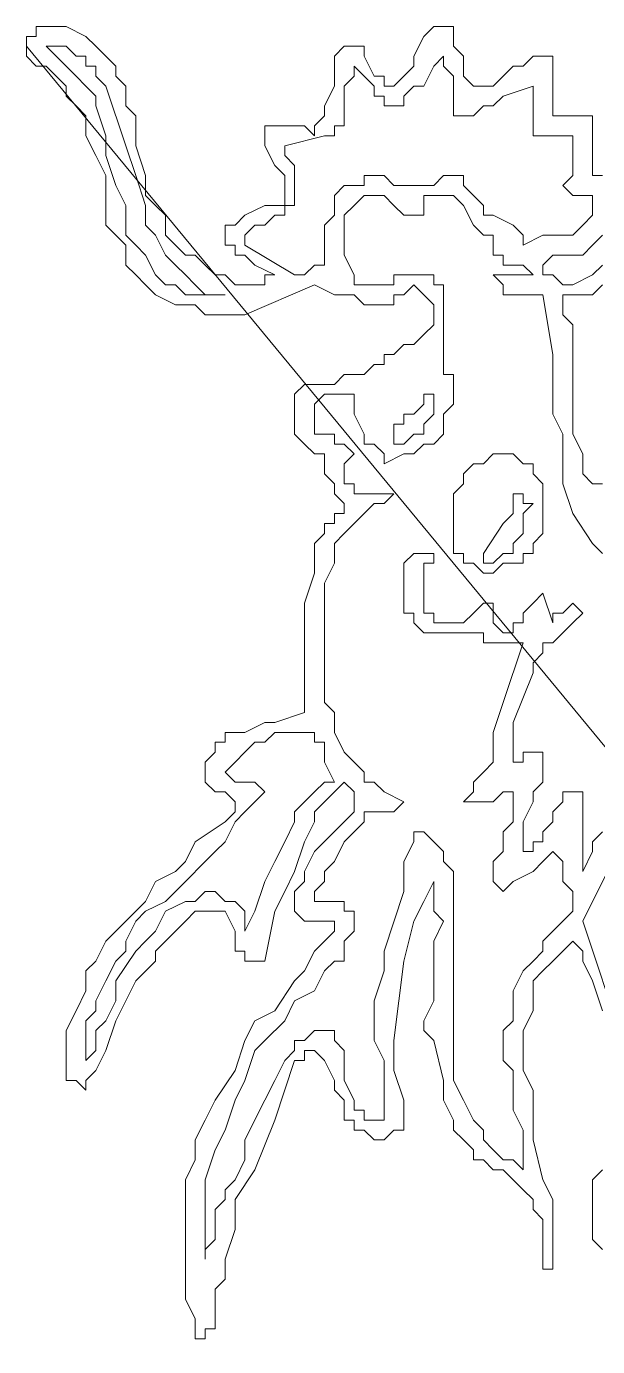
# Model space of a CAD drawing. Extents: x -66030 to 95157, y -13132 to 45879.
# Drawn here: x -18132 to -17907, y 15058 to 15577 of the extents above; entities that cross this region are included whole.
import ezdxf

# ---------------------------------------------------------------- set-up
doc = ezdxf.new("R2010")
doc.units = 0
doc.header["$LTSCALE"] = 100
doc.header["$MEASUREMENT"] = 0
doc.layers.get('0').update_dxf_attribs({"linetype": 'CONTINUOUS'})

msp = doc.modelspace()

# ---------------------------------------------------------------- linework, layer by layer
at = {"lineweight": 0}
for points in [[(-17905.41, 15518.39), (-17909.32, 15518.39), (-17909.32, 15522.29), (-17909.32, 15522.29), (-17909.32, 15530.1), (-17909.32, 15534.01), (-17909.32, 15537.92), (-17909.32, 15541.82), (-17909.32, 15541.82), (-17909.32, 15541.82), (-17913.22, 15541.82), (-17917.13, 15541.82), (-17921.04, 15541.82), (-17921.04, 15541.82), (-17924.94, 15541.82), (-17924.94, 15545.73), (-17924.94, 15549.63), (-17924.94, 15557.45), (-17924.94, 15557.45), (-17924.94, 15561.35), (-17924.94, 15565.26), (-17928.85, 15565.26), (-17932.75, 15565.26), (-17936.66, 15561.35), (-17940.57, 15561.35), (-17944.47, 15557.45), (-17944.47, 15557.45), (-17948.38, 15553.54), (-17952.28, 15553.54), (-17956.19, 15553.54), (-17956.19, 15553.54), (-17960.1, 15557.45), (-17960.1, 15557.45), (-17960.1, 15565.26), (-17964, 15569.16), (-17964, 15573.07), (-17964, 15576.98), (-17967.91, 15576.98), (-17967.91, 15576.98), (-17971.81, 15576.98), (-17971.81, 15576.98), (-17971.81, 15576.98), (-17975.72, 15573.07), (-17979.63, 15565.26), (-17979.63, 15561.35), (-17983.53, 15557.45), (-17983.53, 15557.45), (-17987.44, 15553.54), (-17987.44, 15553.54), (-17991.34, 15553.54), (-17991.34, 15553.54), (-17991.34, 15557.45), (-17995.25, 15557.45), (-17999.16, 15565.26), (-17999.16, 15569.16), (-17999.16, 15569.16), (-18003.06, 15569.16), (-18003.06, 15569.16), (-18006.97, 15569.16), (-18006.97, 15569.16), (-18010.87, 15565.26), (-18010.87, 15561.35), (-18010.87, 15553.54), (-18014.78, 15545.73), (-18014.78, 15541.82), (-18018.69, 15537.92), (-18018.69, 15534.01), (-18022.59, 15537.92), (-18026.5, 15537.92), (-18030.4, 15537.92), (-18034.31, 15537.92), (-18034.31, 15537.92), (-18038.22, 15537.92), (-18038.22, 15537.92), (-18038.22, 15534.01), (-18038.22, 15530.1), (-18034.31, 15522.29), (-18030.4, 15518.39), (-18030.4, 15514.48), (-18030.4, 15510.57), (-18030.4, 15506.67), (-18038.22, 15506.67), (-18046.03, 15502.76), (-18046.03, 15502.76), (-18049.93, 15498.86), (-18053.84, 15498.86), (-18053.84, 15494.95), (-18053.84, 15491.04), (-18049.93, 15491.04), (-18049.93, 15487.14), (-18046.03, 15487.14), (-18042.12, 15483.23), (-18034.31, 15479.33), (-18038.22, 15479.33), (-18038.22, 15475.42), (-18038.22, 15475.42), (-18038.22, 15475.42), (-18042.12, 15475.42), (-18042.12, 15475.42), (-18042.12, 15475.42), (-18046.03, 15475.42), (-18049.93, 15475.42), (-18053.84, 15479.33), (-18057.75, 15479.33), (-18061.65, 15483.23), (-18065.56, 15487.14), (-18069.46, 15487.14), (-18073.37, 15491.04), (-18077.28, 15494.95), (-18077.28, 15502.76), (-18081.18, 15506.67), (-18085.09, 15510.57), (-18085.09, 15518.39), (-18088.99, 15530.1), (-18088.99, 15541.82), (-18092.9, 15545.73), (-18092.9, 15553.54), (-18096.81, 15557.45), (-18096.81, 15561.35), (-18100.71, 15565.26), (-18104.62, 15569.16), (-18104.62, 15569.16), (-18108.52, 15573.07), (-18116.33, 15576.98), (-18120.24, 15576.98), (-18124.15, 15576.98), (-18128.05, 15576.98), (-18128.05, 15573.07), (-18131.96, 15573.07), (-18131.96, 15569.16), (-18131.96, 15569.16), (-17573.41, 14893.43)], [(-18131.96, 15569.16), (-18131.96, 15565.26), (-18128.05, 15561.35), (-18124.15, 15561.35), (-18120.24, 15557.45), (-18116.33, 15553.54), (-18116.33, 15549.63), (-18112.43, 15545.73), (-18108.52, 15541.82), (-18108.52, 15534.01), (-18104.62, 15526.2), (-18100.71, 15518.39), (-18100.71, 15510.57), (-18100.71, 15498.86), (-18096.81, 15494.95), (-18092.9, 15491.04), (-18092.9, 15483.23), (-18088.99, 15479.33), (-18085.09, 15475.42), (-18081.18, 15471.51), (-18073.37, 15467.61), (-18065.56, 15467.61), (-18061.65, 15463.7), (-18057.75, 15463.7), (-18053.84, 15463.7), (-18049.93, 15463.7), (-18046.03, 15463.7), (-18018.69, 15475.42), (-18010.87, 15471.51), (-18006.97, 15471.51), (-18003.06, 15471.51), (-17999.16, 15467.61), (-17995.25, 15467.61), (-17991.34, 15467.61), (-17987.44, 15467.61), (-17987.44, 15471.51), (-17983.53, 15471.51), (-17979.63, 15475.42), (-17979.63, 15475.42), (-17979.63, 15475.42), (-17979.63, 15475.42), (-17975.72, 15471.51), (-17975.72, 15471.51), (-17975.72, 15471.51), (-17975.72, 15471.51), (-17971.81, 15467.61), (-17971.81, 15463.7), (-17971.81, 15463.7), (-17971.81, 15459.8), (-17975.72, 15455.89), (-17975.72, 15455.89), (-17975.72, 15455.89), (-17979.63, 15451.98), (-17983.53, 15451.98), (-17987.44, 15448.08), (-17991.34, 15448.08), (-17991.34, 15444.17), (-17995.25, 15444.17), (-17999.16, 15440.27), (-17999.16, 15440.27), (-18003.06, 15440.27), (-18006.97, 15440.27), (-18010.87, 15436.36), (-18018.69, 15436.36), (-18018.69, 15436.36), (-18022.59, 15436.36), (-18026.5, 15432.45), (-18026.5, 15428.55), (-18026.5, 15424.64), (-18026.5, 15420.74), (-18026.5, 15416.83), (-18026.5, 15416.83), (-18026.5, 15416.83), (-18022.59, 15412.92), (-18022.59, 15412.92), (-18018.69, 15409.02), (-18014.78, 15409.02), (-18014.78, 15409.02), (-18014.78, 15405.11), (-18014.78, 15405.11), (-18014.78, 15401.21), (-18014.78, 15401.21), (-18010.87, 15397.3), (-18010.87, 15393.39), (-18006.97, 15389.49), (-18006.97, 15389.49), (-18006.97, 15389.49), (-18006.97, 15385.58), (-18010.87, 15385.58), (-18010.87, 15381.68), (-18014.78, 15381.68), (-18014.78, 15377.77), (-18018.69, 15373.86), (-18018.69, 15366.05), (-18018.69, 15362.15), (-18022.59, 15350.43), (-18022.59, 15338.71), (-18022.59, 15307.46), (-18034.31, 15303.56), (-18038.22, 15303.56), (-18046.03, 15299.65), (-18053.84, 15299.65), (-18053.84, 15295.75), (-18057.75, 15295.75), (-18057.75, 15291.84), (-18061.65, 15287.93), (-18061.65, 15287.93), (-18061.65, 15284.03), (-18061.65, 15280.12), (-18061.65, 15280.12), (-18061.65, 15280.12), (-18057.75, 15276.22), (-18053.84, 15276.22), (-18053.84, 15276.22), (-18049.93, 15272.31), (-18049.93, 15272.31), (-18049.93, 15272.31), (-18049.93, 15272.31), (-18049.93, 15268.4), (-18049.93, 15268.4), (-18053.84, 15264.5), (-18065.56, 15256.69), (-18069.46, 15248.87), (-18073.37, 15244.97), (-18081.18, 15241.06), (-18085.09, 15233.25), (-18088.99, 15229.34), (-18096.81, 15221.53), (-18100.71, 15217.63), (-18104.62, 15209.81), (-18108.52, 15205.91), (-18108.52, 15198.1), (-18112.43, 15190.28), (-18116.33, 15182.47), (-18116.33, 15178.57), (-18116.33, 15170.75), (-18116.33, 15166.85), (-18116.33, 15166.85), (-18116.33, 15162.94), (-18116.33, 15162.94), (-18112.43, 15162.94), (-18112.43, 15162.94), (-18108.52, 15159.04), (-18108.52, 15162.94), (-18104.62, 15166.85), (-18100.71, 15174.66), (-18096.81, 15186.38), (-18092.9, 15194.19), (-18088.99, 15202), (-18081.18, 15209.81), (-18081.18, 15213.72), (-18077.28, 15217.63), (-18073.37, 15221.53), (-18069.46, 15225.44), (-18069.46, 15225.44), (-18065.56, 15229.34), (-18065.56, 15229.34), (-18061.65, 15229.34), (-18057.75, 15229.34), (-18057.75, 15229.34), (-18053.84, 15229.34), (-18053.84, 15229.34), (-18053.84, 15229.34), (-18049.93, 15221.53), (-18049.93, 15217.63), (-18049.93, 15213.72), (-18046.03, 15213.72), (-18046.03, 15209.81), (-18042.12, 15209.81), (-18038.22, 15209.81), (-18034.31, 15229.34), (-18030.4, 15237.16), (-18026.5, 15244.97), (-18022.59, 15256.69), (-18018.69, 15264.5), (-18018.69, 15268.4), (-18014.78, 15272.31), (-18010.87, 15276.22), (-18006.97, 15280.12), (-18006.97, 15280.12), (-18003.06, 15276.22), (-18003.06, 15276.22), (-18003.06, 15272.31), (-18003.06, 15268.4), (-18006.97, 15264.5), (-18018.69, 15252.78), (-18022.59, 15244.97), (-18022.59, 15244.97), (-18022.59, 15241.06), (-18026.5, 15237.16), (-18026.5, 15233.25), (-18026.5, 15229.34), (-18026.5, 15229.34), (-18022.59, 15225.44), (-18022.59, 15225.44), (-18022.59, 15225.44), (-18018.69, 15225.44), (-18018.69, 15225.44), (-18014.78, 15225.44), (-18014.78, 15225.44), (-18010.87, 15225.44), (-18010.87, 15225.44), (-18010.87, 15221.53), (-18014.78, 15217.63), (-18018.69, 15213.72), (-18022.59, 15205.91), (-18026.5, 15202), (-18034.31, 15190.28), (-18042.12, 15186.38), (-18046.03, 15178.57), (-18049.93, 15166.85), (-18057.75, 15155.13), (-18061.65, 15147.32), (-18065.56, 15139.51), (-18065.56, 15131.69), (-18069.46, 15123.88), (-18069.46, 15116.07), (-18069.46, 15108.26), (-18069.46, 15100.45), (-18069.46, 15092.64), (-18069.46, 15084.82), (-18069.46, 15077.01), (-18065.56, 15069.2), (-18065.56, 15061.39), (-18061.65, 15061.39), (-18061.65, 15065.29), (-18057.75, 15065.29), (-18057.75, 15065.29), (-18057.75, 15069.2), (-18057.75, 15073.11), (-18057.75, 15077.01), (-18057.75, 15080.92), (-18053.84, 15084.82), (-18053.84, 15092.64), (-18049.93, 15104.35), (-18049.93, 15116.07), (-18042.12, 15127.79), (-18034.31, 15147.32), (-18026.5, 15170.75), (-18022.59, 15170.75), (-18022.59, 15174.66), (-18018.69, 15174.66), (-18018.69, 15174.66), (-18014.78, 15170.75), (-18010.87, 15162.94), (-18010.87, 15159.04), (-18006.97, 15155.13), (-18006.97, 15147.32), (-18003.06, 15147.32), (-18003.06, 15143.41), (-17999.16, 15143.41), (-17999.16, 15143.41), (-17995.25, 15139.51), (-17991.34, 15139.51), (-17987.44, 15143.41), (-17987.44, 15143.41), (-17983.53, 15143.41), (-17983.53, 15147.32), (-17983.53, 15147.32), (-17983.53, 15151.22), (-17983.53, 15155.13), (-17987.44, 15166.85), (-17987.44, 15174.66), (-17987.44, 15174.66), (-17987.44, 15178.57), (-17983.53, 15209.81), (-17979.63, 15225.44), (-17975.72, 15233.25), (-17971.81, 15241.06), (-17971.81, 15237.16), (-17971.81, 15233.25), (-17971.81, 15229.34), (-17967.91, 15225.44), (-17971.81, 15217.63), (-17971.81, 15209.81), (-17971.81, 15202), (-17971.81, 15194.19), (-17975.72, 15186.38), (-17975.72, 15182.47), (-17971.81, 15178.57), (-17967.91, 15162.94), (-17967.91, 15155.13), (-17964, 15147.32), (-17964, 15143.41), (-17960.1, 15139.51), (-17956.19, 15135.6), (-17956.19, 15131.69), (-17952.28, 15131.69), (-17948.38, 15127.79), (-17944.47, 15127.79), (-17940.57, 15123.88), (-17940.57, 15123.88), (-17936.66, 15119.98), (-17936.66, 15119.98), (-17932.75, 15116.07), (-17932.75, 15112.17), (-17928.85, 15108.26), (-17928.85, 15104.35), (-17928.85, 15100.45), (-17928.85, 15088.73), (-17928.85, 15088.73), (-17928.85, 15088.73), (-17928.85, 15088.73), (-17924.94, 15088.73), (-17924.94, 15088.73), (-17924.94, 15092.64), (-17924.94, 15100.45), (-17924.94, 15108.26), (-17924.94, 15116.07), (-17928.85, 15123.88), (-17932.75, 15139.51), (-17932.75, 15159.04), (-17936.66, 15166.85), (-17936.66, 15174.66), (-17936.66, 15182.47), (-17932.75, 15190.28), (-17932.75, 15198.1), (-17932.75, 15202), (-17928.85, 15205.91), (-17928.85, 15205.91), (-17924.94, 15209.81), (-17921.04, 15213.72), (-17917.13, 15217.63), (-17917.13, 15217.63), (-17913.22, 15213.72), (-17913.22, 15213.72), (-17913.22, 15209.81), (-17909.32, 15202), (-17905.41, 15190.28)], [(-17905.41, 15369.96), (-17909.32, 15373.86), (-17909.32, 15373.86), (-17917.13, 15385.58), (-17921.04, 15397.3), (-17921.04, 15405.11), (-17921.04, 15412.92), (-17921.04, 15416.83), (-17924.94, 15424.64), (-17924.94, 15448.08), (-17928.85, 15471.51), (-17932.75, 15471.51), (-17936.66, 15471.51), (-17940.57, 15471.51), (-17944.47, 15471.51), (-17944.47, 15475.42), (-17944.47, 15475.42), (-17944.47, 15475.42), (-17948.38, 15479.33), (-17944.47, 15479.33), (-17944.47, 15479.33), (-17940.57, 15479.33), (-17936.66, 15479.33), (-17936.66, 15479.33), (-17936.66, 15479.33), (-17932.75, 15479.33), (-17932.75, 15479.33), (-17936.66, 15483.23), (-17936.66, 15483.23), (-17936.66, 15483.23), (-17940.57, 15483.23), (-17944.47, 15483.23), (-17944.47, 15483.23), (-17944.47, 15487.14), (-17948.38, 15487.14), (-17948.38, 15487.14), (-17948.38, 15487.14), (-17948.38, 15491.04), (-17948.38, 15491.04), (-17948.38, 15491.04), (-17948.38, 15494.95), (-17948.38, 15494.95), (-17952.28, 15494.95), (-17952.28, 15494.95), (-17956.19, 15498.86), (-17956.19, 15498.86), (-17960.1, 15506.67), (-17964, 15510.57), (-17964, 15510.57), (-17967.91, 15510.57), (-17967.91, 15510.57), (-17967.91, 15510.57), (-17971.81, 15510.57), (-17971.81, 15510.57), (-17975.72, 15510.57), (-17975.72, 15506.67), (-17975.72, 15506.67), (-17975.72, 15502.76), (-17979.63, 15502.76), (-17979.63, 15502.76), (-17979.63, 15502.76), (-17983.53, 15502.76), (-17987.44, 15506.67), (-17991.34, 15510.57), (-17991.34, 15510.57), (-17995.25, 15510.57), (-17999.16, 15510.57), (-17999.16, 15510.57), (-18003.06, 15506.67), (-18003.06, 15506.67), (-18006.97, 15502.76), (-18006.97, 15498.86), (-18006.97, 15494.95), (-18006.97, 15491.04), (-18006.97, 15487.14), (-18003.06, 15479.33), (-18003.06, 15479.33), (-18003.06, 15475.42), (-18003.06, 15475.42), (-17999.16, 15475.42), (-17999.16, 15475.42), (-17995.25, 15475.42), (-17995.25, 15475.42), (-17991.34, 15475.42), (-17987.44, 15475.42), (-17987.44, 15479.33), (-17983.53, 15479.33), (-17979.63, 15479.33), (-17975.72, 15479.33), (-17975.72, 15479.33), (-17971.81, 15479.33), (-17971.81, 15475.42), (-17971.81, 15475.42), (-17967.91, 15475.42), (-17967.91, 15471.51), (-17967.91, 15471.51), (-17967.91, 15467.61), (-17967.91, 15463.7), (-17967.91, 15451.98), (-17967.91, 15448.08), (-17967.91, 15444.17), (-17967.91, 15440.27), (-17964, 15440.27), (-17964, 15436.36), (-17964, 15432.45), (-17964, 15428.55), (-17967.91, 15424.64), (-17967.91, 15420.74), (-17967.91, 15416.83), (-17971.81, 15412.92), (-17971.81, 15412.92), (-17975.72, 15412.92), (-17979.63, 15409.02), (-17983.53, 15409.02), (-17991.34, 15405.11), (-17991.34, 15409.02), (-17995.25, 15412.92), (-17999.16, 15412.92), (-17999.16, 15416.83), (-18003.06, 15424.64), (-18003.06, 15432.45), (-18006.97, 15432.45), (-18006.97, 15432.45), (-18006.97, 15432.45), (-18010.87, 15432.45), (-18014.78, 15432.45), (-18018.69, 15428.55), (-18018.69, 15428.55), (-18018.69, 15424.64), (-18018.69, 15420.74), (-18018.69, 15416.83), (-18018.69, 15416.83), (-18018.69, 15416.83), (-18014.78, 15416.83), (-18014.78, 15416.83), (-18010.87, 15416.83), (-18010.87, 15412.92), (-18006.97, 15412.92), (-18006.97, 15412.92), (-18006.97, 15412.92), (-18003.06, 15409.02), (-18006.97, 15405.11), (-18006.97, 15401.21), (-18006.97, 15401.21), (-18006.97, 15397.3), (-18006.97, 15397.3), (-18003.06, 15397.3), (-18003.06, 15393.39), (-18003.06, 15393.39), (-17999.16, 15393.39), (-17999.16, 15393.39), (-17995.25, 15393.39), (-17995.25, 15393.39), (-17991.34, 15393.39), (-17987.44, 15393.39), (-17987.44, 15393.39), (-17987.44, 15393.39), (-17991.34, 15389.49), (-17995.25, 15389.49), (-17999.16, 15385.58), (-18003.06, 15381.68), (-18006.97, 15377.77), (-18010.87, 15373.86), (-18010.87, 15369.96), (-18010.87, 15366.05), (-18014.78, 15358.24), (-18014.78, 15350.43), (-18014.78, 15342.62), (-18014.78, 15334.81), (-18014.78, 15326.99), (-18014.78, 15319.18), (-18014.78, 15311.37), (-18010.87, 15307.46), (-18010.87, 15299.65), (-18006.97, 15291.84), (-18003.06, 15287.93), (-17999.16, 15284.03), (-17999.16, 15280.12), (-17995.25, 15280.12), (-17991.34, 15276.22), (-17983.53, 15272.31), (-17983.53, 15272.31), (-17987.44, 15268.4), (-17987.44, 15268.4), (-17991.34, 15268.4), (-17991.34, 15268.4), (-17995.25, 15268.4), (-17995.25, 15268.4), (-17999.16, 15268.4), (-17999.16, 15264.5), (-17999.16, 15264.5), (-18003.06, 15260.59), (-18006.97, 15256.69), (-18010.87, 15248.87), (-18014.78, 15244.97), (-18014.78, 15241.06), (-18018.69, 15237.16), (-18018.69, 15237.16), (-18018.69, 15233.25), (-18014.78, 15233.25), (-18010.87, 15233.25), (-18006.97, 15233.25), (-18006.97, 15229.34), (-18003.06, 15229.34), (-18003.06, 15229.34), (-18003.06, 15221.53), (-18006.97, 15217.63), (-18006.97, 15213.72), (-18006.97, 15209.81), (-18010.87, 15209.81), (-18014.78, 15205.91), (-18018.69, 15198.1), (-18026.5, 15194.19), (-18030.4, 15186.38), (-18038.22, 15178.57), (-18038.22, 15178.57), (-18042.12, 15174.66), (-18046.03, 15162.94), (-18049.93, 15155.13), (-18053.84, 15143.41), (-18057.75, 15135.6), (-18061.65, 15123.88), (-18061.65, 15112.17), (-18061.65, 15104.35), (-18061.65, 15096.54), (-18061.65, 15092.64), (-18061.65, 15092.64), (-18061.65, 15096.54), (-18057.75, 15100.45), (-18057.75, 15104.35), (-18057.75, 15108.26), (-18057.75, 15112.17), (-18053.84, 15116.07), (-18053.84, 15119.98), (-18049.93, 15123.88), (-18046.03, 15131.69), (-18046.03, 15139.51), (-18038.22, 15155.13), (-18034.31, 15162.94), (-18030.4, 15170.75), (-18026.5, 15174.66), (-18026.5, 15178.57), (-18022.59, 15178.57), (-18018.69, 15182.47), (-18018.69, 15182.47), (-18014.78, 15182.47), (-18014.78, 15182.47), (-18010.87, 15182.47), (-18010.87, 15178.57), (-18006.97, 15174.66), (-18006.97, 15166.85), (-18006.97, 15162.94), (-18003.06, 15155.13), (-18003.06, 15151.22), (-17999.16, 15151.22), (-17999.16, 15147.32), (-17995.25, 15147.32), (-17991.34, 15147.32), (-17991.34, 15147.32), (-17991.34, 15147.32), (-17991.34, 15151.22), (-17991.34, 15155.13), (-17991.34, 15155.13), (-17991.34, 15162.94), (-17991.34, 15166.85), (-17991.34, 15170.75), (-17995.25, 15178.57), (-17995.25, 15182.47), (-17995.25, 15186.38), (-17995.25, 15194.19), (-17991.34, 15205.91), (-17991.34, 15213.72), (-17983.53, 15237.16), (-17983.53, 15248.87), (-17979.63, 15256.69), (-17979.63, 15260.59), (-17979.63, 15260.59), (-17975.72, 15260.59), (-17975.72, 15260.59), (-17967.91, 15252.78), (-17967.91, 15248.87), (-17964, 15244.97), (-17964, 15241.06), (-17964, 15237.16), (-17964, 15233.25), (-17964, 15229.34), (-17964, 15209.81), (-17964, 15202), (-17964, 15190.28), (-17964, 15182.47), (-17964, 15174.66), (-17964, 15162.94), (-17960.1, 15155.13), (-17956.19, 15147.32), (-17952.28, 15143.41), (-17952.28, 15139.51), (-17948.38, 15135.6), (-17944.47, 15131.69), (-17940.57, 15131.69), (-17936.66, 15127.79), (-17936.66, 15131.69), (-17936.66, 15135.6), (-17936.66, 15139.51), (-17936.66, 15143.41), (-17940.57, 15151.22), (-17940.57, 15159.04), (-17940.57, 15162.94), (-17940.57, 15166.85), (-17944.47, 15170.75), (-17944.47, 15174.66), (-17944.47, 15182.47), (-17940.57, 15186.38), (-17940.57, 15190.28), (-17940.57, 15194.19), (-17940.57, 15198.1), (-17936.66, 15205.91), (-17932.75, 15209.81), (-17928.85, 15213.72), (-17928.85, 15217.63), (-17924.94, 15221.53), (-17921.04, 15225.44), (-17917.13, 15229.34), (-17917.13, 15233.25), (-17917.13, 15237.16), (-17921.04, 15241.06), (-17921.04, 15248.87), (-17924.94, 15252.78), (-17928.85, 15248.87), (-17932.75, 15244.97), (-17940.57, 15241.06), (-17944.47, 15237.16), (-17944.47, 15237.16), (-17948.38, 15241.06), (-17948.38, 15241.06), (-17948.38, 15244.97), (-17948.38, 15248.87), (-17944.47, 15252.78), (-17944.47, 15252.78), (-17944.47, 15256.69), (-17944.47, 15260.59), (-17940.57, 15264.5), (-17940.57, 15268.4), (-17940.57, 15272.31), (-17940.57, 15272.31), (-17940.57, 15276.22), (-17944.47, 15276.22), (-17944.47, 15276.22), (-17948.38, 15272.31), (-17952.28, 15272.31), (-17952.28, 15272.31), (-17956.19, 15272.31), (-17960.1, 15272.31), (-17956.19, 15276.22), (-17956.19, 15280.12), (-17952.28, 15284.03), (-17948.38, 15287.93), (-17948.38, 15299.65), (-17944.47, 15311.37), (-17936.66, 15334.81), (-17940.57, 15334.81), (-17944.47, 15334.81), (-17944.47, 15334.81), (-17948.38, 15334.81), (-17948.38, 15334.81), (-17948.38, 15334.81), (-17952.28, 15334.81), (-17952.28, 15338.71), (-17956.19, 15338.71), (-17960.1, 15338.71), (-17964, 15338.71), (-17964, 15338.71), (-17967.91, 15338.71), (-17971.81, 15338.71), (-17975.72, 15338.71), (-17975.72, 15338.71), (-17979.63, 15342.62), (-17979.63, 15346.52), (-17983.53, 15346.52), (-17983.53, 15350.43), (-17983.53, 15354.34), (-17983.53, 15358.24), (-17983.53, 15362.15), (-17983.53, 15366.05), (-17979.63, 15369.96), (-17979.63, 15369.96), (-17979.63, 15369.96), (-17975.72, 15369.96), (-17975.72, 15369.96), (-17975.72, 15369.96), (-17971.81, 15369.96), (-17971.81, 15369.96), (-17971.81, 15366.05), (-17975.72, 15366.05), (-17975.72, 15362.15), (-17975.72, 15362.15), (-17975.72, 15358.24), (-17975.72, 15354.34), (-17975.72, 15350.43), (-17975.72, 15346.52), (-17971.81, 15346.52), (-17971.81, 15342.62), (-17971.81, 15342.62), (-17967.91, 15342.62), (-17967.91, 15342.62), (-17964, 15342.62), (-17964, 15342.62), (-17964, 15342.62), (-17960.1, 15342.62), (-17956.19, 15346.52), (-17952.28, 15350.43), (-17952.28, 15350.43), (-17952.28, 15350.43), (-17948.38, 15350.43), (-17948.38, 15346.52), (-17948.38, 15346.52), (-17948.38, 15346.52), (-17948.38, 15342.62), (-17948.38, 15342.62), (-17944.47, 15338.71), (-17944.47, 15338.71), (-17944.47, 15338.71), (-17940.57, 15338.71), (-17940.57, 15342.62), (-17936.66, 15342.62), (-17936.66, 15346.52), (-17932.75, 15350.43), (-17932.75, 15350.43), (-17928.85, 15354.34), (-17924.94, 15342.62), (-17924.94, 15342.62), (-17924.94, 15346.52), (-17921.04, 15346.52), (-17917.13, 15350.43), (-17917.13, 15350.43), (-17917.13, 15350.43), (-17913.22, 15346.52), (-17917.13, 15342.62), (-17917.13, 15342.62), (-17921.04, 15338.71), (-17924.94, 15334.81), (-17928.85, 15334.81), (-17928.85, 15330.9), (-17932.75, 15326.99), (-17932.75, 15323.09), (-17940.57, 15303.56), (-17940.57, 15295.75), (-17940.57, 15291.84), (-17940.57, 15287.93), (-17940.57, 15287.93), (-17936.66, 15287.93), (-17936.66, 15291.84), (-17932.75, 15291.84), (-17932.75, 15291.84), (-17928.85, 15291.84), (-17928.85, 15291.84), (-17928.85, 15287.93), (-17928.85, 15280.12), (-17932.75, 15276.22), (-17932.75, 15272.31), (-17936.66, 15264.5), (-17936.66, 15260.59), (-17936.66, 15256.69), (-17936.66, 15252.78), (-17936.66, 15252.78), (-17932.75, 15252.78), (-17932.75, 15256.69), (-17928.85, 15256.69), (-17928.85, 15260.59), (-17924.94, 15264.5), (-17924.94, 15268.4), (-17921.04, 15272.31), (-17921.04, 15276.22), (-17921.04, 15276.22), (-17917.13, 15276.22), (-17917.13, 15276.22), (-17913.22, 15276.22), (-17913.22, 15272.31), (-17913.22, 15264.5), (-17913.22, 15252.78), (-17913.22, 15248.87), (-17913.22, 15244.97), (-17909.32, 15252.78), (-17909.32, 15256.69), (-17905.41, 15260.59)], [(-17905.41, 15494.95), (-17909.32, 15491.04), (-17909.32, 15491.04), (-17913.22, 15487.14), (-17917.13, 15487.14), (-17921.04, 15487.14), (-17921.04, 15487.14), (-17924.94, 15487.14), (-17924.94, 15487.14), (-17928.85, 15483.23), (-17928.85, 15483.23), (-17928.85, 15479.33), (-17924.94, 15479.33), (-17924.94, 15479.33), (-17924.94, 15479.33), (-17921.04, 15475.42), (-17917.13, 15475.42), (-17917.13, 15475.42), (-17909.32, 15479.33), (-17905.41, 15483.23)], [(-17905.41, 15397.3), (-17909.32, 15397.3), (-17913.22, 15401.21), (-17913.22, 15405.11), (-17913.22, 15409.02), (-17917.13, 15416.83), (-17917.13, 15424.64), (-17917.13, 15432.45), (-17917.13, 15444.17), (-17917.13, 15451.98), (-17917.13, 15459.8), (-17921.04, 15463.7), (-17921.04, 15467.61), (-17921.04, 15471.51), (-17917.13, 15471.51), (-17917.13, 15471.51), (-17917.13, 15471.51), (-17913.22, 15471.51), (-17909.32, 15471.51), (-17909.32, 15471.51), (-17905.41, 15475.42)], [(-17901.51, 15248.87), (-17913.22, 15225.44), (-17897.6, 15178.57)], [(-17905.41, 15127.79), (-17909.32, 15123.88), (-17909.32, 15119.98), (-17909.32, 15116.07), (-17909.32, 15108.26), (-17909.32, 15104.35), (-17909.32, 15100.45), (-17905.41, 15096.54)]]:
    msp.add_lwpolyline(points, dxfattribs=at)
for points in [[(-18092.9, 15494.95), (-18088.99, 15491.04), (-18085.09, 15487.14), (-18081.18, 15479.33), (-18077.28, 15475.42), (-18073.37, 15475.42), (-18069.46, 15471.51), (-18065.56, 15471.51), (-18053.84, 15471.51), (-18061.65, 15471.51), (-18065.56, 15475.42), (-18069.46, 15479.33), (-18073.37, 15483.23), (-18077.28, 15487.14), (-18081.18, 15494.95), (-18085.09, 15498.86), (-18085.09, 15506.67), (-18088.99, 15518.39), (-18092.9, 15530.1), (-18100.71, 15553.54), (-18104.62, 15557.45), (-18104.62, 15561.35), (-18108.52, 15561.35), (-18108.52, 15565.26), (-18112.43, 15565.26), (-18116.33, 15569.16), (-18116.33, 15569.16), (-18120.24, 15569.16), (-18124.15, 15569.16), (-18124.15, 15569.16), (-18120.24, 15565.26), (-18116.33, 15561.35), (-18112.43, 15557.45), (-18108.52, 15553.54), (-18104.62, 15549.63), (-18104.62, 15545.73), (-18100.71, 15534.01), (-18100.71, 15526.2), (-18096.81, 15514.48), (-18092.9, 15506.67), (-18092.9, 15494.95)], [(-18026.5, 15479.33), (-18022.59, 15479.33), (-18018.69, 15483.23), (-18014.78, 15483.23), (-18014.78, 15483.23), (-18014.78, 15487.14), (-18014.78, 15491.04), (-18014.78, 15498.86), (-18010.87, 15502.76), (-18010.87, 15510.57), (-18006.97, 15514.48), (-18003.06, 15514.48), (-17999.16, 15514.48), (-17999.16, 15518.39), (-17995.25, 15518.39), (-17991.34, 15518.39), (-17987.44, 15514.48), (-17987.44, 15514.48), (-17983.53, 15514.48), (-17983.53, 15514.48), (-17979.63, 15514.48), (-17975.72, 15514.48), (-17971.81, 15514.48), (-17967.91, 15518.39), (-17967.91, 15518.39), (-17964, 15518.39), (-17964, 15518.39), (-17960.1, 15518.39), (-17960.1, 15514.48), (-17960.1, 15514.48), (-17956.19, 15510.57), (-17952.28, 15506.67), (-17952.28, 15502.76), (-17948.38, 15502.76), (-17940.57, 15498.86), (-17936.66, 15494.95), (-17936.66, 15491.04), (-17928.85, 15494.95), (-17921.04, 15494.95), (-17917.13, 15494.95), (-17913.22, 15498.86), (-17913.22, 15498.86), (-17909.32, 15502.76), (-17909.32, 15502.76), (-17909.32, 15506.67), (-17909.32, 15510.57), (-17909.32, 15510.57), (-17909.32, 15510.57), (-17913.22, 15510.57), (-17913.22, 15510.57), (-17913.22, 15510.57), (-17917.13, 15510.57), (-17917.13, 15510.57), (-17921.04, 15514.48), (-17921.04, 15514.48), (-17917.13, 15518.39), (-17917.13, 15526.2), (-17917.13, 15526.2), (-17917.13, 15530.1), (-17917.13, 15534.01), (-17917.13, 15534.01), (-17921.04, 15534.01), (-17921.04, 15534.01), (-17924.94, 15534.01), (-17928.85, 15534.01), (-17928.85, 15534.01), (-17932.75, 15534.01), (-17932.75, 15537.92), (-17932.75, 15541.82), (-17932.75, 15545.73), (-17932.75, 15549.63), (-17932.75, 15553.54), (-17944.47, 15549.63), (-17948.38, 15545.73), (-17952.28, 15545.73), (-17956.19, 15541.82), (-17960.1, 15541.82), (-17960.1, 15541.82), (-17960.1, 15541.82), (-17964, 15541.82), (-17964, 15545.73), (-17964, 15545.73), (-17964, 15549.63), (-17964, 15553.54), (-17964, 15557.45), (-17967.91, 15561.35), (-17967.91, 15561.35), (-17967.91, 15565.26), (-17971.81, 15561.35), (-17971.81, 15561.35), (-17975.72, 15553.54), (-17979.63, 15553.54), (-17983.53, 15549.63), (-17983.53, 15545.73), (-17987.44, 15545.73), (-17991.34, 15545.73), (-17991.34, 15549.63), (-17995.25, 15549.63), (-17995.25, 15553.54), (-17999.16, 15557.45), (-18003.06, 15561.35), (-18003.06, 15557.45), (-18003.06, 15557.45), (-18006.97, 15553.54), (-18006.97, 15549.63), (-18006.97, 15545.73), (-18006.97, 15541.82), (-18006.97, 15537.92), (-18010.87, 15537.92), (-18010.87, 15534.01), (-18010.87, 15534.01), (-18014.78, 15534.01), (-18030.4, 15530.1), (-18030.4, 15526.2), (-18026.5, 15522.29), (-18026.5, 15518.39), (-18026.5, 15514.48), (-18026.5, 15510.57), (-18026.5, 15510.57), (-18026.5, 15506.67), (-18026.5, 15506.67), (-18030.4, 15506.67), (-18030.4, 15502.76), (-18034.31, 15502.76), (-18038.22, 15498.86), (-18042.12, 15498.86), (-18042.12, 15498.86), (-18046.03, 15494.95), (-18046.03, 15491.04), (-18026.5, 15479.33)], [(-17987.44, 15416.83), (-17987.44, 15412.92), (-17983.53, 15412.92), (-17983.53, 15412.92), (-17983.53, 15412.92), (-17979.63, 15416.83), (-17975.72, 15416.83), (-17975.72, 15420.74), (-17975.72, 15420.74), (-17971.81, 15424.64), (-17971.81, 15428.55), (-17971.81, 15432.45), (-17971.81, 15432.45), (-17975.72, 15432.45), (-17975.72, 15428.55), (-17979.63, 15424.64), (-17983.53, 15424.64), (-17983.53, 15420.74), (-17987.44, 15420.74), (-17987.44, 15416.83), (-17987.44, 15416.83)], [(-17952.28, 15362.15), (-17948.38, 15362.15), (-17948.38, 15362.15), (-17944.47, 15366.05), (-17940.57, 15366.05), (-17936.66, 15366.05), (-17936.66, 15369.96), (-17932.75, 15369.96), (-17932.75, 15373.86), (-17928.85, 15377.77), (-17928.85, 15381.68), (-17928.85, 15385.58), (-17928.85, 15389.49), (-17928.85, 15393.39), (-17928.85, 15397.3), (-17932.75, 15401.21), (-17932.75, 15405.11), (-17932.75, 15405.11), (-17936.66, 15405.11), (-17936.66, 15405.11), (-17940.57, 15409.02), (-17944.47, 15409.02), (-17948.38, 15409.02), (-17952.28, 15405.11), (-17956.19, 15405.11), (-17960.1, 15401.21), (-17960.1, 15397.3), (-17964, 15393.39), (-17964, 15389.49), (-17964, 15389.49), (-17964, 15385.58), (-17964, 15381.68), (-17964, 15377.77), (-17964, 15373.86), (-17964, 15369.96), (-17960.1, 15369.96), (-17960.1, 15366.05), (-17956.19, 15366.05), (-17952.28, 15362.15)], [(-17940.57, 15373.86), (-17936.66, 15377.77), (-17936.66, 15381.68), (-17936.66, 15385.58), (-17932.75, 15389.49), (-17936.66, 15389.49), (-17936.66, 15393.39), (-17936.66, 15393.39), (-17940.57, 15393.39), (-17940.57, 15389.49), (-17940.57, 15389.49), (-17940.57, 15385.58), (-17944.47, 15381.68), (-17952.28, 15369.96), (-17952.28, 15369.96), (-17952.28, 15366.05), (-17948.38, 15366.05), (-17948.38, 15366.05), (-17944.47, 15369.96), (-17940.57, 15369.96), (-17940.57, 15373.86), (-17940.57, 15373.86)], [(-18108.52, 15170.75), (-18108.52, 15170.75), (-18104.62, 15174.66), (-18104.62, 15182.47), (-18100.71, 15186.38), (-18096.81, 15194.19), (-18096.81, 15198.1), (-18096.81, 15202), (-18088.99, 15213.72), (-18085.09, 15217.63), (-18081.18, 15221.53), (-18077.28, 15229.34), (-18069.46, 15233.25), (-18065.56, 15233.25), (-18061.65, 15237.16), (-18057.75, 15237.16), (-18057.75, 15237.16), (-18053.84, 15233.25), (-18049.93, 15233.25), (-18049.93, 15233.25), (-18046.03, 15229.34), (-18046.03, 15229.34), (-18046.03, 15225.44), (-18046.03, 15221.53), (-18042.12, 15229.34), (-18038.22, 15241.06), (-18034.31, 15248.87), (-18030.4, 15256.69), (-18026.5, 15264.5), (-18026.5, 15268.4), (-18022.59, 15272.31), (-18022.59, 15272.31), (-18018.69, 15276.22), (-18014.78, 15280.12), (-18010.87, 15280.12), (-18014.78, 15287.93), (-18014.78, 15291.84), (-18014.78, 15295.75), (-18018.69, 15295.75), (-18018.69, 15299.65), (-18022.59, 15299.65), (-18026.5, 15299.65), (-18030.4, 15299.65), (-18034.31, 15299.65), (-18038.22, 15295.75), (-18042.12, 15295.75), (-18046.03, 15291.84), (-18049.93, 15287.93), (-18053.84, 15284.03), (-18053.84, 15284.03), (-18049.93, 15280.12), (-18049.93, 15280.12), (-18049.93, 15280.12), (-18046.03, 15280.12), (-18046.03, 15280.12), (-18042.12, 15280.12), (-18042.12, 15280.12), (-18042.12, 15280.12), (-18038.22, 15276.22), (-18042.12, 15272.31), (-18046.03, 15268.4), (-18049.93, 15264.5), (-18053.84, 15256.69), (-18057.75, 15252.78), (-18061.65, 15248.87), (-18069.46, 15241.06), (-18077.28, 15233.25), (-18085.09, 15229.34), (-18088.99, 15225.44), (-18092.9, 15217.63), (-18092.9, 15213.72), (-18096.81, 15209.81), (-18100.71, 15202), (-18104.62, 15194.19), (-18104.62, 15190.28), (-18108.52, 15186.38), (-18108.52, 15182.47), (-18108.52, 15178.57), (-18108.52, 15174.66), (-18108.52, 15170.75)]]:
    msp.add_lwpolyline(points, close=True, dxfattribs=at)

doc.saveas('drawing.dxf')
